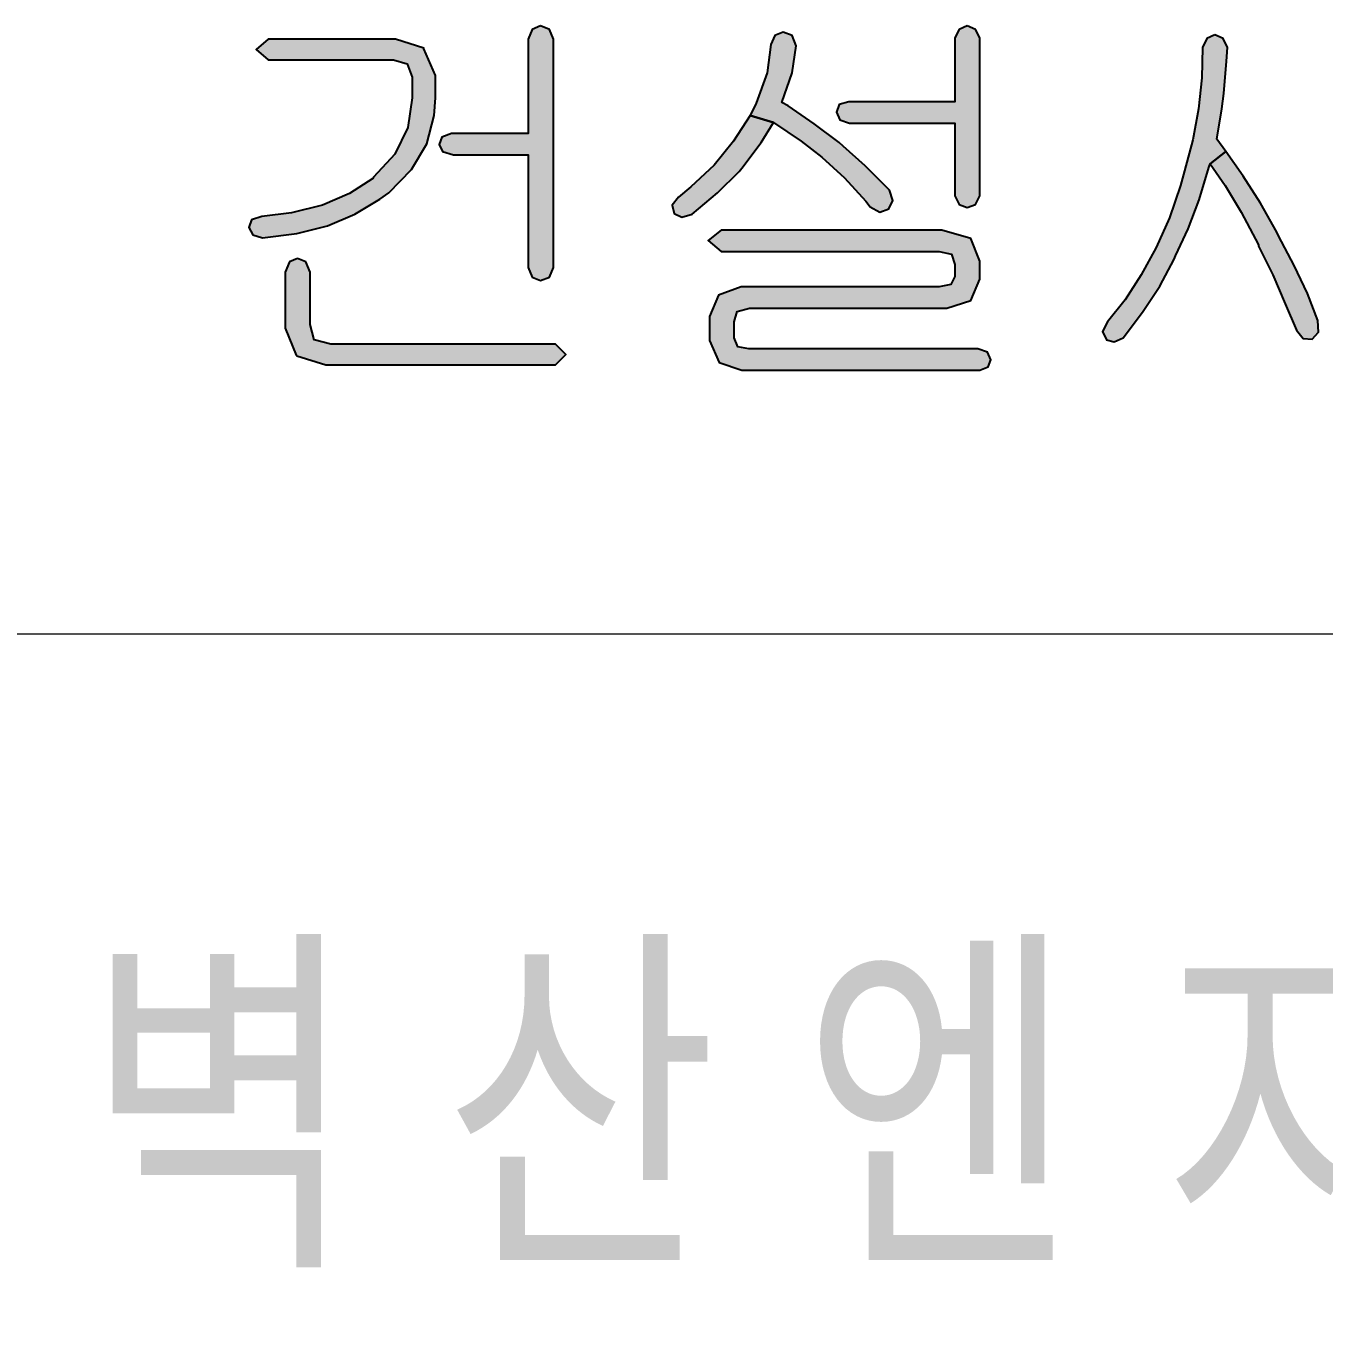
# Model space of a CAD drawing. Header units: inches. Extents: x 1128 to 1969, y -3 to 591.
# Drawn here: x 1888.68 to 1905.78, y 98.4 to 115.44 of the extents above; entities that cross this region are included whole.
import ezdxf

# ---------------------------------------------------------------- set-up
doc = ezdxf.new("R2010")
doc.units = ezdxf.units.IN
doc.header["$MEASUREMENT"] = 0
doc.layers.add('BG 0 -1', color=7, linetype='Continuous')
doc.layers.add('BG Default', color=7, linetype='Continuous')
doc.styles.add('Arial', font='arial.ttf')

msp = doc.modelspace()

# ---------------------------------------------------------------- hatches: boundary and pattern name
at = {"layer": 'BG Default', "linetype": 'Continuous'}
for points in [[(1895.458, 115.439), (1895.349, 115.393), (1895.295, 115.266), (1895.295, 114.022), (1894.287, 114.022), (1894.159, 113.976), (1894.123, 113.876), (1894.168, 113.786), (1894.314, 113.74), (1895.295, 113.74), (1895.295, 112.26), (1895.349, 112.132), (1895.458, 112.087), (1895.576, 112.132), (1895.631, 112.26), (1895.631, 115.266), (1895.576, 115.393)], [(1901.08, 115.439), (1900.971, 115.393), (1900.917, 115.284), (1900.917, 114.439), (1899.518, 114.439), (1899.391, 114.403), (1899.355, 114.303), (1899.4, 114.203), (1899.527, 114.158), (1900.917, 114.158), (1900.917, 113.204), (1900.971, 113.086), (1901.08, 113.05), (1901.189, 113.086), (1901.244, 113.204), (1901.244, 115.284), (1901.189, 115.393)], [(1893.515, 115.266), (1891.871, 115.266), (1891.716, 115.13), (1891.871, 114.994), (1893.524, 114.994), (1893.705, 114.939), (1893.769, 114.766), (1893.769, 114.494), (1893.714, 114.103), (1893.542, 113.749), (1893.26, 113.449), (1893.251, 113.431), (1892.942, 113.231), (1892.588, 113.077), (1892.179, 112.977), (1891.789, 112.932), (1891.653, 112.886), (1891.616, 112.786), (1891.671, 112.687), (1891.798, 112.65), (1892.252, 112.705), (1892.652, 112.805), (1893.015, 112.959), (1893.342, 113.159), (1893.46, 113.241), (1893.76, 113.549), (1893.96, 113.885), (1894.059, 114.258), (1894.078, 114.494), (1894.078, 114.785), (1893.923, 115.139), (1893.923, 115.148), (1893.551, 115.266)], [(1904.341, 115.321), (1904.232, 115.275), (1904.178, 115.157), (1904.168, 114.757), (1904.123, 114.349), (1904.05, 113.94), (1903.941, 113.531), (1903.887, 113.34), (1903.742, 112.914), (1903.569, 112.523), (1903.369, 112.16), (1903.16, 111.833), (1902.924, 111.542), (1902.861, 111.415), (1902.915, 111.306), (1903.015, 111.279), (1903.133, 111.333), (1903.387, 111.669), (1903.614, 112.014), (1903.805, 112.369), (1903.823, 112.414), (1903.987, 112.768), (1904.132, 113.15), (1904.259, 113.577), (1904.277, 113.622), (1904.486, 113.786), (1904.368, 113.949), (1904.432, 114.349), (1904.459, 114.548), (1904.495, 114.975), (1904.505, 115.157), (1904.45, 115.275)], [(1900.744, 112.75), (1897.838, 112.75), (1897.665, 112.614), (1897.838, 112.469), (1900.708, 112.469), (1900.871, 112.432), (1900.917, 112.296), (1900.917, 112.142), (1900.862, 112.033), (1900.708, 112.005), (1898.101, 112.005), (1897.802, 111.896), (1897.683, 111.615), (1897.683, 111.297), (1897.811, 111.006), (1898.11, 110.906), (1901.244, 110.906), (1901.353, 110.952), (1901.389, 111.043), (1901.344, 111.142), (1901.217, 111.188), (1898.201, 111.188), (1898.056, 111.215), (1898.01, 111.333), (1898.01, 111.542), (1898.047, 111.678), (1898.21, 111.724), (1900.808, 111.724), (1901.126, 111.824), (1901.244, 112.105), (1901.244, 112.341), (1901.126, 112.641)], [(1892.261, 112.378), (1892.152, 112.332), (1892.098, 112.196), (1892.098, 111.46), (1892.243, 111.106), (1892.252, 111.097), (1892.634, 110.979), (1892.643, 110.979), (1895.658, 110.979), (1895.794, 111.115), (1895.658, 111.251), (1892.697, 111.251), (1892.479, 111.306), (1892.425, 111.506), (1892.425, 112.196), (1892.37, 112.332)]]:
    msp.add_hatch(color=3, dxfattribs=at).paths.add_polyline_path(points)
at = {"layer": 'BG Default', "linetype": 'ByBlock'}
for points in [[(1898.528, 114.167), (1898.891, 113.922), (1899.164, 113.713), (1899.464, 113.44), (1899.745, 113.132), (1899.8, 113.059), (1899.927, 112.986), (1900.045, 113.032), (1900.099, 113.141), (1900.054, 113.277), (1899.736, 113.595), (1899.446, 113.858), (1899.391, 113.904), (1899.064, 114.149), (1898.719, 114.385), (1898.637, 114.43), (1898.773, 114.821), (1898.828, 115.175), (1898.773, 115.311), (1898.655, 115.357), (1898.546, 115.311), (1898.492, 115.193), (1898.446, 114.821), (1898.301, 114.421), (1898.219, 114.258)], [(1898.219, 114.258), (1898.001, 113.922), (1897.747, 113.604), (1897.438, 113.322), (1897.275, 113.186), (1897.193, 113.077), (1897.22, 112.968), (1897.32, 112.923), (1897.456, 112.959), (1897.792, 113.241), (1898.074, 113.522), (1898.11, 113.568), (1898.365, 113.904), (1898.528, 114.167)], [(1904.277, 113.622), (1904.477, 113.34), (1904.686, 112.986), (1904.913, 112.559), (1904.913, 112.541), (1905.104, 112.16), (1905.267, 111.778), (1905.413, 111.433), (1905.504, 111.324), (1905.622, 111.315), (1905.703, 111.406), (1905.694, 111.56), (1905.558, 111.915), (1905.386, 112.287), (1905.177, 112.677), (1905.158, 112.723), (1904.941, 113.104), (1904.713, 113.459), (1904.486, 113.786)]]:
    msp.add_hatch(color=3, dxfattribs=at).paths.add_polyline_path(points)

# ---------------------------------------------------------------- linework, layer by layer
at = {"layer": 'BG 0 -1', "color": 7, "linetype": 'Continuous', "lineweight": 9}
msp.add_line((1795.093, 107.434), (1944.36, 107.434), dxfattribs=at)
at = {"layer": 'BG 0 -1', "color": 3, "linetype": 'Continuous', "lineweight": 25}
for points in [[(1898.655, 115.357), (1898.546, 115.311), (1898.492, 115.193), (1898.446, 114.821), (1898.301, 114.421), (1898.219, 114.258), (1898.528, 114.167), (1898.891, 113.922), (1899.164, 113.713), (1899.464, 113.44), (1899.745, 113.132), (1899.8, 113.059), (1899.927, 112.986), (1900.045, 113.032), (1900.099, 113.141), (1900.054, 113.277), (1899.736, 113.595), (1899.446, 113.858), (1899.391, 113.904), (1899.064, 114.149), (1898.719, 114.385), (1898.637, 114.43), (1898.773, 114.821), (1898.828, 115.175), (1898.773, 115.311)], [(1898.219, 114.258), (1898.001, 113.922), (1897.747, 113.604), (1897.438, 113.322), (1897.275, 113.186), (1897.193, 113.077), (1897.22, 112.968), (1897.32, 112.923), (1897.456, 112.959), (1897.792, 113.241), (1898.074, 113.522), (1898.11, 113.568), (1898.365, 113.904), (1898.528, 114.167)], [(1904.486, 113.786), (1904.277, 113.622), (1904.477, 113.34), (1904.686, 112.986), (1904.913, 112.559), (1904.913, 112.541), (1905.104, 112.16), (1905.267, 111.778), (1905.413, 111.433), (1905.504, 111.324), (1905.622, 111.315), (1905.703, 111.406), (1905.694, 111.56), (1905.558, 111.915), (1905.386, 112.287), (1905.177, 112.677), (1905.158, 112.723), (1904.941, 113.104), (1904.713, 113.459)]]:
    msp.add_lwpolyline(points, close=True, dxfattribs=at)
at = {"layer": 'BG Default', "color": 3, "linetype": 'Continuous', "lineweight": 25}
for points in [[(1895.458, 115.439), (1895.349, 115.393), (1895.295, 115.266), (1895.295, 114.022), (1894.287, 114.022), (1894.159, 113.976), (1894.123, 113.876), (1894.168, 113.786), (1894.314, 113.74), (1895.295, 113.74), (1895.295, 112.26), (1895.349, 112.132), (1895.458, 112.087), (1895.576, 112.132), (1895.631, 112.26), (1895.631, 115.266), (1895.576, 115.393)], [(1901.08, 115.439), (1900.971, 115.393), (1900.917, 115.284), (1900.917, 114.439), (1899.518, 114.439), (1899.391, 114.403), (1899.355, 114.303), (1899.4, 114.203), (1899.527, 114.158), (1900.917, 114.158), (1900.917, 113.204), (1900.971, 113.086), (1901.08, 113.05), (1901.189, 113.086), (1901.244, 113.204), (1901.244, 115.284), (1901.189, 115.393)], [(1893.515, 115.266), (1891.871, 115.266), (1891.716, 115.13), (1891.871, 114.994), (1893.524, 114.994), (1893.705, 114.939), (1893.769, 114.766), (1893.769, 114.494), (1893.714, 114.103), (1893.542, 113.749), (1893.26, 113.449), (1893.251, 113.431), (1892.942, 113.231), (1892.588, 113.077), (1892.179, 112.977), (1891.789, 112.932), (1891.653, 112.886), (1891.616, 112.786), (1891.671, 112.687), (1891.798, 112.65), (1892.252, 112.705), (1892.652, 112.805), (1893.015, 112.959), (1893.342, 113.159), (1893.46, 113.241), (1893.76, 113.549), (1893.96, 113.885), (1894.059, 114.258), (1894.078, 114.494), (1894.078, 114.785), (1893.923, 115.139), (1893.923, 115.148), (1893.551, 115.266)], [(1904.341, 115.321), (1904.232, 115.275), (1904.178, 115.157), (1904.168, 114.757), (1904.123, 114.349), (1904.05, 113.94), (1903.941, 113.531), (1903.887, 113.34), (1903.742, 112.914), (1903.569, 112.523), (1903.369, 112.16), (1903.16, 111.833), (1902.924, 111.542), (1902.861, 111.415), (1902.915, 111.306), (1903.015, 111.279), (1903.133, 111.333), (1903.387, 111.669), (1903.614, 112.014), (1903.805, 112.369), (1903.823, 112.414), (1903.987, 112.768), (1904.132, 113.15), (1904.259, 113.577), (1904.277, 113.622), (1904.486, 113.786), (1904.368, 113.949), (1904.432, 114.349), (1904.459, 114.548), (1904.495, 114.975), (1904.505, 115.157), (1904.45, 115.275)], [(1900.744, 112.75), (1897.838, 112.75), (1897.665, 112.614), (1897.838, 112.469), (1900.708, 112.469), (1900.871, 112.432), (1900.917, 112.296), (1900.917, 112.142), (1900.862, 112.033), (1900.708, 112.005), (1898.101, 112.005), (1897.802, 111.896), (1897.683, 111.615), (1897.683, 111.297), (1897.811, 111.006), (1898.11, 110.906), (1901.244, 110.906), (1901.353, 110.952), (1901.389, 111.043), (1901.344, 111.142), (1901.217, 111.188), (1898.201, 111.188), (1898.056, 111.215), (1898.01, 111.333), (1898.01, 111.542), (1898.047, 111.678), (1898.21, 111.724), (1900.808, 111.724), (1901.126, 111.824), (1901.244, 112.105), (1901.244, 112.341), (1901.126, 112.641)], [(1892.261, 112.378), (1892.152, 112.332), (1892.098, 112.196), (1892.098, 111.46), (1892.243, 111.106), (1892.252, 111.097), (1892.634, 110.979), (1892.643, 110.979), (1895.658, 110.979), (1895.794, 111.115), (1895.658, 111.251), (1892.697, 111.251), (1892.479, 111.306), (1892.425, 111.506), (1892.425, 112.196), (1892.37, 112.332)]]:
    msp.add_lwpolyline(points, close=True, dxfattribs=at)
at = {"layer": 'BG Default', "color": 7, "linetype": 'Continuous', "lineweight": 0}
for points in [[(1898.528, 114.167), (1898.891, 113.922), (1899.164, 113.713), (1899.464, 113.44), (1899.745, 113.132), (1899.8, 113.059), (1899.927, 112.986), (1900.045, 113.032), (1900.099, 113.141), (1900.054, 113.277), (1899.736, 113.595), (1899.446, 113.858), (1899.391, 113.904), (1899.064, 114.149), (1898.719, 114.385), (1898.637, 114.43), (1898.773, 114.821), (1898.828, 115.175), (1898.773, 115.311), (1898.655, 115.357), (1898.546, 115.311), (1898.492, 115.193), (1898.446, 114.821), (1898.301, 114.421), (1898.219, 114.258)], [(1898.219, 114.258), (1898.001, 113.922), (1897.747, 113.604), (1897.438, 113.322), (1897.275, 113.186), (1897.193, 113.077), (1897.22, 112.968), (1897.32, 112.923), (1897.456, 112.959), (1897.792, 113.241), (1898.074, 113.522), (1898.11, 113.568), (1898.365, 113.904), (1898.528, 114.167)], [(1904.277, 113.622), (1904.477, 113.34), (1904.686, 112.986), (1904.913, 112.559), (1904.913, 112.541), (1905.104, 112.16), (1905.267, 111.778), (1905.413, 111.433), (1905.504, 111.324), (1905.622, 111.315), (1905.703, 111.406), (1905.694, 111.56), (1905.558, 111.915), (1905.386, 112.287), (1905.177, 112.677), (1905.158, 112.723), (1904.941, 113.104), (1904.713, 113.459), (1904.486, 113.786)]]:
    msp.add_lwpolyline(points, close=True, dxfattribs=at)

# ---------------------------------------------------------------- texts
at = {"layer": 'BG 0 -1', "color": 7, "style": 'Arial', "width": 0.808848}
msp.add_text('벽 산 엔 지 니 어 링 (주)', height=3.5574, dxfattribs=at).set_placement((1889.454, 99.471))

doc.saveas('drawing.dxf')
